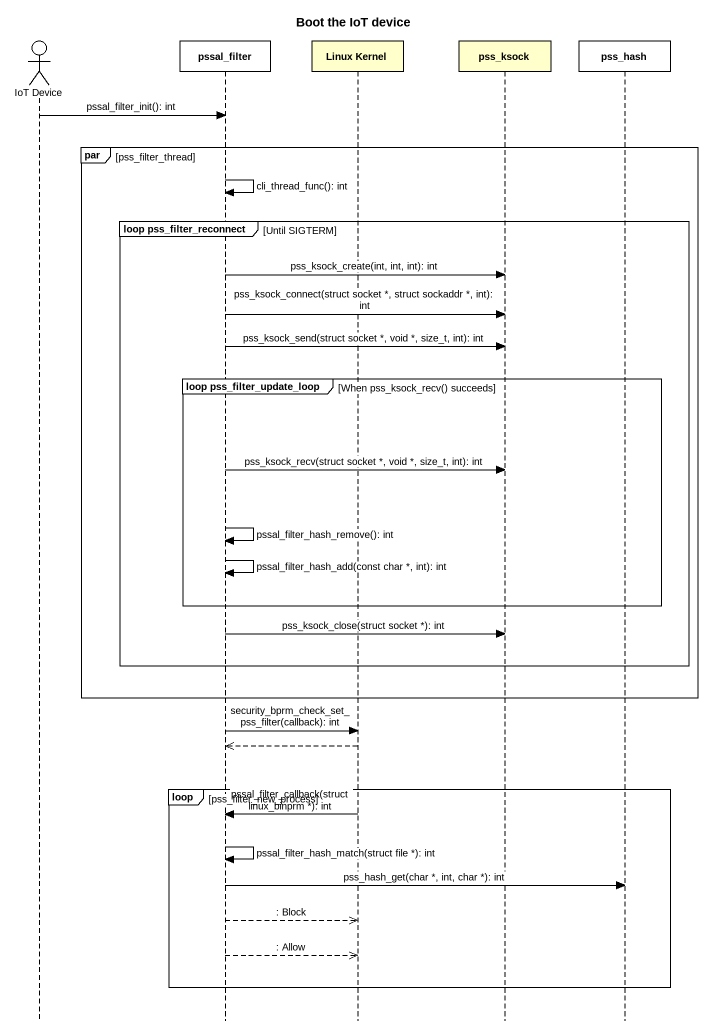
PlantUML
@startuml
title Boot the IoT device
hide footbox
actor "IoT Device" as IoT_Device
participant pssal_filter #FFFFFF
participant "Linux Kernel" as Linux_Kernel
participant pss_ksock
participant pss_hash #FFFFFF

IoT_Device -> pssal_filter : pssal_filter_init(): int
par pss_filter_thread
  pssal_filter -> pssal_filter : cli_thread_func(): int
  group loop pss_filter_reconnect [Until SIGTERM]
    pssal_filter -> pss_ksock : pss_ksock_create(int, int, int): int
    pssal_filter -> pss_ksock : pss_ksock_connect(struct socket *, struct sockaddr *, int): int
    pssal_filter -> pss_ksock : pss_ksock_send(struct socket *, void *, size_t, int): int
    group loop pss_filter_update_loop [When pss_ksock_recv() succeeds]
      pssal_filter -> pss_ksock : pss_ksock_recv(struct socket *, void *, size_t, int): int
      pssal_filter -> pssal_filter : pssal_filter_hash_remove(): int
      pssal_filter -> pssal_filter : pssal_filter_hash_add(const char *, int): int
    end
    pssal_filter -> pss_ksock : pss_ksock_close(struct socket *): int
  end
end
pssal_filter -> Linux_Kernel : security_bprm_check_set_pss_filter(callback): int
Linux_Kernel -->> pssal_filter
loop pss_filter_new_process
  Linux_Kernel -> pssal_filter : pssal_filter_callback(struct linux_binprm *): int
  pssal_filter -> pssal_filter : pssal_filter_hash_match(struct file *): int
  pssal_filter -> pss_hash : pss_hash_get(char *, int, char *): int
  pssal_filter -->> Linux_Kernel : : Block
  pssal_filter -->> Linux_Kernel : : Allow
end
@enduml
